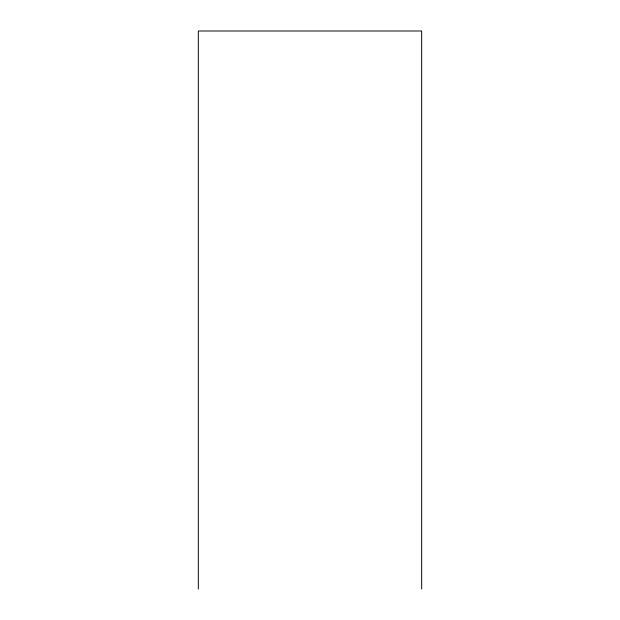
<?xml version="1.0" encoding="UTF-8"?>
<svg xmlns="http://www.w3.org/2000/svg" width="620" height="620" viewBox="0 0 620 620"><rect width="100%" height="100%" fill="white"/><g stroke="black" fill="none" stroke-linecap="round" stroke-linejoin="round"><path stroke-width="0.93" d="M421.67 589L421.67 31L198.33 31L198.33 589"/></g></svg>
